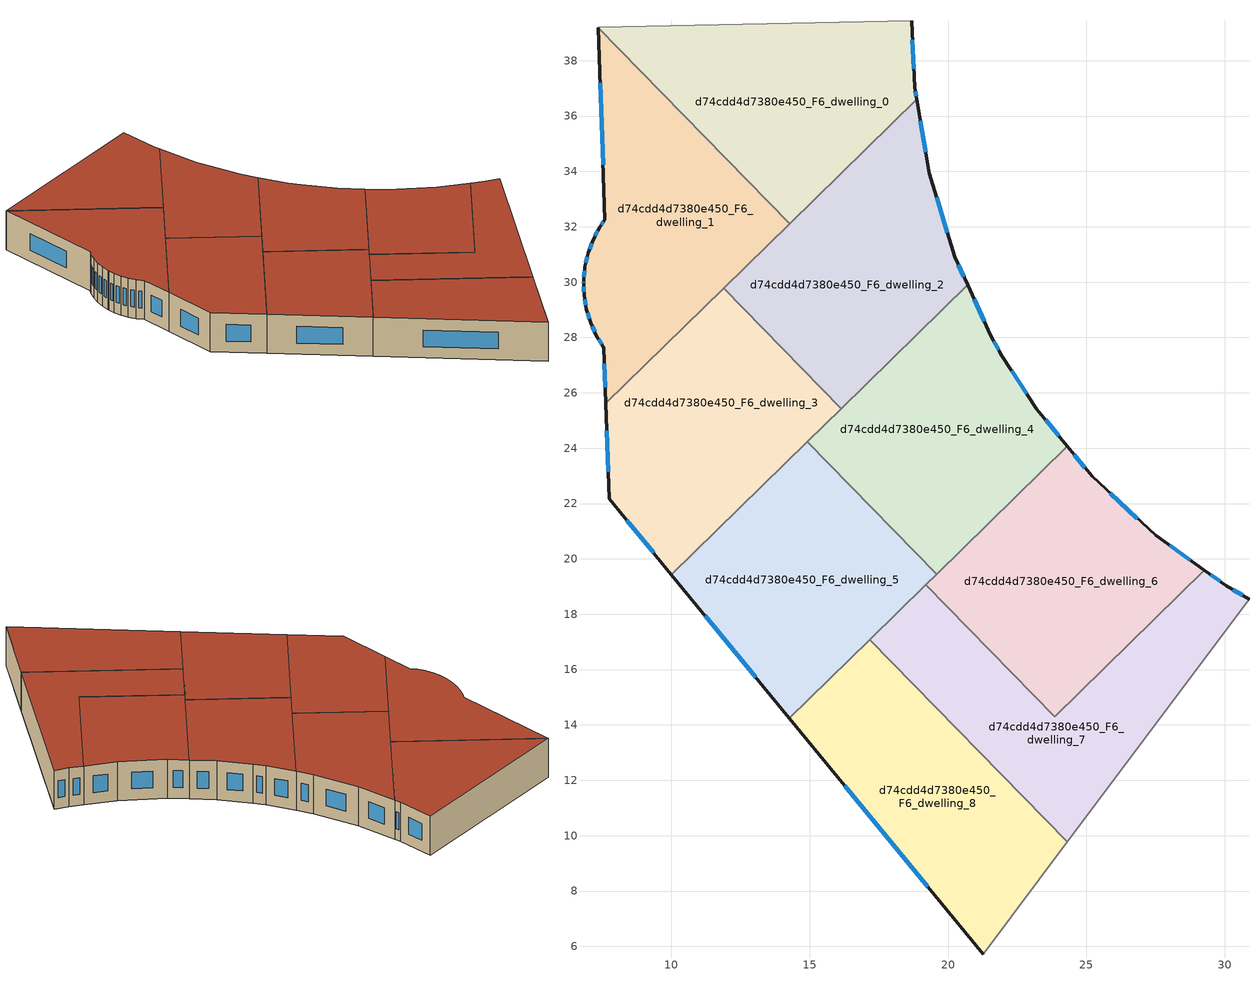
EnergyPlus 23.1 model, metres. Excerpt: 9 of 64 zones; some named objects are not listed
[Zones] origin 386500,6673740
d74cdd4d7380e450_F6_dwelling_0
 floor to d74cdd4d7380e450_F5_dwelling_0 (EU_floor_Construction): 18.68,39.44 18.8,37.02 18.87,36.6 14.28,32.12 7.37,39.19 7.36,39.21 z18
 wall outside (EU_wall_Construction): 18.87,36.6 18.8,37.02 18.68,39.44 z18:21
 wall to d74cdd4d7380e450_F6_dwelling_1 (EU_wall_Construction): 7.37,39.19 14.28,32.12 z18:21
 wall adiabatic (EU_wall_Construction): 18.68,39.44 7.36,39.21 7.37,39.19 z18:21
 wall to d74cdd4d7380e450_F6_dwelling_2 (EU_wall_Construction): 14.28,32.12 18.87,36.6 z18:21
 window (EU_Window_Construction): 18.77,37.71 18.71,38.75 / 18.85,36.72 18.82,36.9 z18.86:20.14
 roof outside (EU_roof_Construction): 18.87,36.6 18.8,37.02 18.68,39.44 7.36,39.21 7.37,39.19 14.28,32.12 z21
d74cdd4d7380e450_F6_dwelling_1
 floor to d74cdd4d7380e450_F5_dwelling_1 (EU_floor_Construction): 7.37,39.19 14.28,32.12 7.63,25.62 7.57,27.63 7.29,28.07 7.08,28.53 6.93,29.03 6.85,29.53 6.83,29.95 6.83,30.04 6.88,30.56 6.99,31.06 7.17,31.54 7.41,31.99 7.6,32.26 z18
 wall outside (EU_wall_Construction): 7.37,39.19 7.6,32.26 7.41,31.99 7.17,31.54 6.99,31.06 6.88,30.56 6.83,30.04 6.83,29.95 6.85,29.53 6.93,29.03 7.08,28.53 7.29,28.07 7.57,27.63 7.63,25.62 z18:21
 wall to d74cdd4d7380e450_F6_dwelling_3 (EU_wall_Construction): 7.63,25.62 11.89,29.78 z18:21
 wall to d74cdd4d7380e450_F6_dwelling_2 (EU_wall_Construction): 11.89,29.78 14.28,32.12 z18:21
 window (EU_Window_Construction): 7.37,27.94 7.49,27.76 / 7.14,28.4 7.23,28.2 / 6.97,28.88 7.04,28.67 / 6.87,29.39 6.91,29.17 / 6.83,29.83 6.84,29.65 / 6.83,30.02 6.83,29.98 / 6.86,30.41 6.84,30.19 / 6.96,30.91 6.91,30.7 / 7.12,31.4 7.04,31.19 / 7.35,31.86 7.24,31.67 / 7.55,32.18 7.47,32.07 / 7.43,37.21 7.53,34.24 / 7.59,27.06 7.61,26.19 z18.86:20.14
 roof outside (EU_roof_Construction): 14.28,32.12 7.37,39.19 7.6,32.26 7.41,31.99 7.17,31.54 6.99,31.06 6.88,30.56 6.83,30.04 6.83,29.95 6.85,29.53 6.93,29.03 7.08,28.53 7.29,28.07 7.57,27.63 7.63,25.62 z21
d74cdd4d7380e450_F6_dwelling_2
 floor to d74cdd4d7380e450_F5_dwelling_2 (EU_floor_Construction): 18.87,36.6 19.32,33.93 20.24,30.92 20.71,29.9 16.14,25.43 11.89,29.78 z18
 wall outside (EU_wall_Construction): 20.71,29.9 20.24,30.92 19.32,33.93 18.87,36.6 z18:21
 wall to d74cdd4d7380e450_F6_dwelling_3 (EU_wall_Construction): 11.89,29.78 16.14,25.43 z18:21
 wall to d74cdd4d7380e450_F6_dwelling_4 (EU_wall_Construction): 16.14,25.43 20.71,29.9 z18:21
 window (EU_Window_Construction): 19.19,34.69 19,35.84 / 19.97,31.78 19.58,33.07 / 20.57,30.19 20.37,30.63 z18.86:20.14
 roof outside (EU_roof_Construction): 20.71,29.9 20.24,30.92 19.32,33.93 18.87,36.6 11.89,29.78 16.14,25.43 z21
d74cdd4d7380e450_F6_dwelling_3
 floor to d74cdd4d7380e450_F5_dwelling_3 (EU_floor_Construction): 11.89,29.78 16.14,25.43 10,19.43 7.75,22.17 7.63,25.62 z18
 wall outside (EU_wall_Construction): 7.63,25.62 7.75,22.17 10,19.43 z18:21
 wall to d74cdd4d7380e450_F6_dwelling_5 (EU_wall_Construction): 10,19.43 14.91,24.24 z18:21
 wall to d74cdd4d7380e450_F6_dwelling_4 (EU_wall_Construction): 14.91,24.24 16.14,25.43 z18:21
 window (EU_Window_Construction): 7.67,24.63 7.72,23.15 / 8.39,21.39 9.36,20.21 z18.86:20.14
 roof outside (EU_roof_Construction): 16.14,25.43 11.89,29.78 7.63,25.62 7.75,22.17 10,19.43 z21
d74cdd4d7380e450_F6_dwelling_4
 floor to d74cdd4d7380e450_F5_dwelling_4 (EU_floor_Construction): 21.54,28.07 21.95,27.34 23.2,25.41 24.31,24.07 19.59,19.45 14.91,24.24 20.71,29.9 z18
 wall outside (EU_wall_Construction): 24.31,24.07 23.2,25.41 21.95,27.34 21.54,28.07 20.71,29.9 z18:21
 wall to d74cdd4d7380e450_F6_dwelling_5 (EU_wall_Construction): 14.91,24.24 19.59,19.45 z18:21
 wall to d74cdd4d7380e450_F6_dwelling_6 (EU_wall_Construction): 19.59,19.45 24.31,24.07 z18:21
 window (EU_Window_Construction): 21.3,28.59 20.94,29.38 / 21.83,27.55 21.66,27.86 / 22.84,25.96 22.31,26.79 / 23.99,24.45 23.52,25.02 z18.86:20.14
 roof outside (EU_roof_Construction): 24.31,24.07 23.2,25.41 21.95,27.34 21.54,28.07 20.71,29.9 14.91,24.24 19.59,19.45 z21
d74cdd4d7380e450_F6_dwelling_5
 floor to d74cdd4d7380e450_F5_dwelling_5 (EU_floor_Construction): 14.91,24.24 19.59,19.45 14.27,14.24 10,19.43 z18
 wall outside (EU_wall_Construction): 10,19.43 14.27,14.24 z18:21
 wall to d74cdd4d7380e450_F6_dwelling_8 (EU_wall_Construction): 14.27,14.24 17.17,17.08 z18:21
 wall to d74cdd4d7380e450_F6_dwelling_7 (EU_wall_Construction): 17.17,17.08 19.2,19.07 z18:21
 wall to d74cdd4d7380e450_F6_dwelling_6 (EU_wall_Construction): 19.2,19.07 19.59,19.45 z18:21
 window (EU_Window_Construction): 11.22,17.95 13.05,15.73 z18.86:20.14
 roof outside (EU_roof_Construction): 19.59,19.45 14.91,24.24 10,19.43 14.27,14.24 z21
d74cdd4d7380e450_F6_dwelling_6
 floor to d74cdd4d7380e450_F5_dwelling_6 (EU_floor_Construction): 27.5,20.85 29.26,19.59 23.86,14.3 19.2,19.07 24.31,24.07 25.2,22.99 z18
 wall outside (EU_wall_Construction): 29.26,19.59 27.5,20.85 25.2,22.99 24.31,24.07 z18:21
 wall to d74cdd4d7380e450_F6_dwelling_7 (EU_wall_Construction): 19.2,19.07 23.86,14.3 29.26,19.59 z18:21
 window (EU_Window_Construction): 24.95,23.29 24.56,23.76 / 26.84,21.46 25.86,22.37 / 28.76,19.95 28,20.49 z18.86:20.14
 roof outside (EU_roof_Construction): 29.26,19.59 27.5,20.85 25.2,22.99 24.31,24.07 19.2,19.07 23.86,14.3 z21
d74cdd4d7380e450_F6_dwelling_7
 floor to d74cdd4d7380e450_F5_dwelling_7 (EU_floor_Construction): 30.05,19.02 30.87,18.54 24.31,9.77 17.17,17.08 19.2,19.07 23.86,14.3 29.26,19.59 z18
 wall outside (EU_wall_Construction): 30.87,18.54 30.05,19.02 29.26,19.59 z18:21
 wall adiabatic (EU_wall_Construction): 24.31,9.77 30.87,18.54 z18:21
 wall to d74cdd4d7380e450_F6_dwelling_8 (EU_wall_Construction): 17.17,17.08 24.31,9.77 z18:21
 window (EU_Window_Construction): 29.83,19.18 29.49,19.43 / 30.64,18.68 30.29,18.89 z18.86:20.14
 roof outside (EU_roof_Construction): 24.31,9.77 30.87,18.54 30.05,19.02 29.26,19.59 23.86,14.3 19.2,19.07 17.17,17.08 z21
d74cdd4d7380e450_F6_dwelling_8
 floor to d74cdd4d7380e450_F5_dwelling_8 (EU_floor_Construction): 17.17,17.08 24.31,9.77 21.28,5.72 14.27,14.24 z18
 wall outside (EU_wall_Construction): 14.27,14.24 21.28,5.72 z18:21
 wall adiabatic (EU_wall_Construction): 21.28,5.72 24.31,9.77 z18:21
 window (EU_Window_Construction): 16.27,11.81 19.27,8.15 z18.86:20.14
 roof outside (EU_roof_Construction): 21.28,5.72 24.31,9.77 17.17,17.08 14.27,14.24 z21
[Building]
EU S2 Campaign: North Axis=0; Terrain=City; Solar Distribution=FullExterior
[Site:Location]
Helsinki-Vantaa.AP: Latitude=60.317; Longitude=24.963; Time Zone=2; Elevation=54.6
[SizingPeriod:WeatherFileDays]
AnnualSizingPeriod: Begin Month=1; Begin Day of Month=1; End Month=12; End Day of Month=31; Day of Week for Start Day=Monday; Use Weather File Daylight Saving Period=No; Use Weather File Rain and Snow Indicators=No
[MATERIAL]
EU_InternalMass_Material: Roughness=MediumRough; Thickness=0.1; Conductivity=1; Density=1800; Specific Heat=900; Thermal Absorptance=0.9; Solar Absorptance=0.7; Visible Absorptance=0.7
[MATERIAL:NOMASS] Roughness=MediumRough; Thermal Absorptance=0.9; Solar Absorptance=0.7; Visible Absorptance=0.7
Name | Thermal Resistance
EU_wall_NoMass | 1.10183
EU_roof_NoMass; EU_floor_NoMass | 1.70606
[WINDOWMATERIAL:SIMPLEGLAZINGSYSTEM]
EU_Window_SimpleGlazing: UFactor=3.11035; Solar Heat Gain Coefficient=0.8; Visible Transmittance=0.8
[CONSTRUCTION]
EU_wall_Construction: EU_wall_NoMass
EU_roof_Construction: EU_roof_NoMass
EU_floor_Construction: EU_floor_NoMass
EU_Window_Construction: EU_Window_SimpleGlazing
EU_InternalMass_Construction: EU_InternalMass_Material
[ZONE] Type=1; Multiplier=1; Ceiling Height=autocalculate; Floor Area=autocalculate; Part of Total Floor Area=Yes
Name | Volume
d74cdd4d7380e450_F6_dwelling_0 | 143.682
d74cdd4d7380e450_F6_dwelling_1 | 143.662
d74cdd4d7380e450_F6_dwelling_2 | 143.656
d74cdd4d7380e450_F6_dwelling_3; d74cdd4d7380e450_F6_dwelling_8 | 143.673
d74cdd4d7380e450_F6_dwelling_4 | 143.676
d74cdd4d7380e450_F6_dwelling_5 | 143.703
d74cdd4d7380e450_F6_dwelling_6 | 143.678
d74cdd4d7380e450_F6_dwelling_7 | 143.679
[INTERNALMASS] Construction=EU_InternalMass_Construction
Name | Zone or ZoneList | Surface Area
d74cdd4d7380e450_F6_dwelling_0_EU_InternalMass | d74cdd4d7380e450_F6_dwelling_0 | 47.8923
d74cdd4d7380e450_F6_dwelling_1_EU_InternalMass | d74cdd4d7380e450_F6_dwelling_1 | 47.8876
d74cdd4d7380e450_F6_dwelling_2_EU_InternalMass | d74cdd4d7380e450_F6_dwelling_2 | 47.8853
d74cdd4d7380e450_F6_dwelling_3_EU_InternalMass | d74cdd4d7380e450_F6_dwelling_3 | 47.8909
d74cdd4d7380e450_F6_dwelling_4_EU_InternalMass | d74cdd4d7380e450_F6_dwelling_4 | 47.892
d74cdd4d7380e450_F6_dwelling_5_EU_InternalMass | d74cdd4d7380e450_F6_dwelling_5 | 47.9015
d74cdd4d7380e450_F6_dwelling_6_EU_InternalMass | d74cdd4d7380e450_F6_dwelling_6 | 47.8925
d74cdd4d7380e450_F6_dwelling_7_EU_InternalMass | d74cdd4d7380e450_F6_dwelling_7 | 47.8926
d74cdd4d7380e450_F6_dwelling_8_EU_InternalMass | d74cdd4d7380e450_F6_dwelling_8 | 47.8898
[OTHEREQUIPMENT] Fuel Type=Electricity; Design Level Calculation Method=Watts/Area; Power per Zone Floor Area=1; Fraction Latent=0; Fraction Radiant=0; Fraction Lost=0; Carbon Dioxide Generation Rate=0; EndUse Subcategory=EU_Step8_InternalGains
Name | Zone or ZoneList or Space or SpaceList | Schedule
EU_Step8_InternalGain_d74cdd4d7380e450_F6_dwelling_0_f000 | d74cdd4d7380e450_F6_dwelling_0 | EU_Step8_GainSchedule_d74cdd4d7380e450_F6_dwelling_0_f000
EU_Step8_InternalGain_d74cdd4d7380e450_F6_dwelling_1_f000 | d74cdd4d7380e450_F6_dwelling_1 | EU_Step8_GainSchedule_d74cdd4d7380e450_F6_dwelling_1_f000
EU_Step8_InternalGain_d74cdd4d7380e450_F6_dwelling_2_f000 | d74cdd4d7380e450_F6_dwelling_2 | EU_Step8_GainSchedule_d74cdd4d7380e450_F6_dwelling_2_f000
EU_Step8_InternalGain_d74cdd4d7380e450_F6_dwelling_3_f000 | d74cdd4d7380e450_F6_dwelling_3 | EU_Step8_GainSchedule_d74cdd4d7380e450_F6_dwelling_3_f000
EU_Step8_InternalGain_d74cdd4d7380e450_F6_dwelling_4_f000 | d74cdd4d7380e450_F6_dwelling_4 | EU_Step8_GainSchedule_d74cdd4d7380e450_F6_dwelling_4_f000
EU_Step8_InternalGain_d74cdd4d7380e450_F6_dwelling_5_f000 | d74cdd4d7380e450_F6_dwelling_5 | EU_Step8_GainSchedule_d74cdd4d7380e450_F6_dwelling_5_f000
EU_Step8_InternalGain_d74cdd4d7380e450_F6_dwelling_6_f000 | d74cdd4d7380e450_F6_dwelling_6 | EU_Step8_GainSchedule_d74cdd4d7380e450_F6_dwelling_6_f000
EU_Step8_InternalGain_d74cdd4d7380e450_F6_dwelling_7_f000 | d74cdd4d7380e450_F6_dwelling_7 | EU_Step8_GainSchedule_d74cdd4d7380e450_F6_dwelling_7_f000
EU_Step8_InternalGain_d74cdd4d7380e450_F6_dwelling_8_f000 | d74cdd4d7380e450_F6_dwelling_8 | EU_Step8_GainSchedule_d74cdd4d7380e450_F6_dwelling_8_f000
[ZONEVENTILATION:DESIGNFLOWRATE] Schedule=EU_AlwaysOn; Design Flow Rate Calculation Method=AirChanges/Hour; Air Changes per Hour=0.756316; Ventilation Type=Natural; Fan Pressure Rise=0; Fan Total Efficiency=1; Constant Term Coefficient=1; Temperature Term Coefficient=0; Velocity Term Coefficient=0; Velocity Squared Term Coefficient=0; Minimum Indoor Temperature=-100; Maximum Indoor Temperature=100; Delta Temperature=-100; Minimum Outdoor Temperature=-100; Maximum Outdoor Temperature=100; Maximum Wind Speed=40
Name | Zone or ZoneList or Space or SpaceList
EU_ConstantAir_d74cdd4d7380e450_F6_dwelling_0 | d74cdd4d7380e450_F6_dwelling_0
EU_ConstantAir_d74cdd4d7380e450_F6_dwelling_1 | d74cdd4d7380e450_F6_dwelling_1
EU_ConstantAir_d74cdd4d7380e450_F6_dwelling_2 | d74cdd4d7380e450_F6_dwelling_2
EU_ConstantAir_d74cdd4d7380e450_F6_dwelling_3 | d74cdd4d7380e450_F6_dwelling_3
EU_ConstantAir_d74cdd4d7380e450_F6_dwelling_4 | d74cdd4d7380e450_F6_dwelling_4
EU_ConstantAir_d74cdd4d7380e450_F6_dwelling_5 | d74cdd4d7380e450_F6_dwelling_5
EU_ConstantAir_d74cdd4d7380e450_F6_dwelling_6 | d74cdd4d7380e450_F6_dwelling_6
EU_ConstantAir_d74cdd4d7380e450_F6_dwelling_7 | d74cdd4d7380e450_F6_dwelling_7
EU_ConstantAir_d74cdd4d7380e450_F6_dwelling_8 | d74cdd4d7380e450_F6_dwelling_8
[HVACTEMPLATE:ZONE:IDEALLOADSAIRSYSTEM] System Availability Schedule=EU_AlwaysOn; Maximum Heating Supply Air Temperature=50; Minimum Cooling Supply Air Temperature=13; Maximum Heating Supply Air Humidity Ratio=0.0156; Minimum Cooling Supply Air Humidity Ratio=0.0077; Heating Limit=NoLimit; Cooling Limit=NoLimit; Heating Availability Schedule=EU_AlwaysOn; Cooling Availability Schedule=EU_CoolingOff; Dehumidification Control Type=ConstantSensibleHeatRatio; Cooling Sensible Heat Ratio=0.7; Dehumidification Setpoint=60; Humidification Control Type=None; Humidification Setpoint=30; Outdoor Air Method=None; Outdoor Air Flow Rate per Person=0.00944; Outdoor Air Flow Rate per Zone Floor Area=0; Outdoor Air Flow Rate per Zone=0; Demand Controlled Ventilation Type=None; Outdoor Air Economizer Type=NoEconomizer; Heat Recovery Type=None; Sensible Heat Recovery Effectiveness=0.7; Latent Heat Recovery Effectiveness=0.65
Name | Template Thermostat
d74cdd4d7380e450_F6_dwelling_0 | EU_HeatOnly_d74cdd4d7380e450_F6_dwelling_0
d74cdd4d7380e450_F6_dwelling_1 | EU_HeatOnly_d74cdd4d7380e450_F6_dwelling_1
d74cdd4d7380e450_F6_dwelling_2 | EU_HeatOnly_d74cdd4d7380e450_F6_dwelling_2
d74cdd4d7380e450_F6_dwelling_3 | EU_HeatOnly_d74cdd4d7380e450_F6_dwelling_3
d74cdd4d7380e450_F6_dwelling_4 | EU_HeatOnly_d74cdd4d7380e450_F6_dwelling_4
d74cdd4d7380e450_F6_dwelling_5 | EU_HeatOnly_d74cdd4d7380e450_F6_dwelling_5
d74cdd4d7380e450_F6_dwelling_6 | EU_HeatOnly_d74cdd4d7380e450_F6_dwelling_6
d74cdd4d7380e450_F6_dwelling_7 | EU_HeatOnly_d74cdd4d7380e450_F6_dwelling_7
d74cdd4d7380e450_F6_dwelling_8 | EU_HeatOnly_d74cdd4d7380e450_F6_dwelling_8
[SIZING:ZONE] Zone Cooling Design Supply Air Temperature Input Method=SupplyAirTemperature; Zone Cooling Design Supply Air Temperature=13; Zone Heating Design Supply Air Temperature Input Method=SupplyAirTemperature; Zone Heating Design Supply Air Temperature=50; Zone Cooling Design Supply Air Humidity Ratio=0.008; Zone Heating Design Supply Air Humidity Ratio=0.008; Cooling Design Air Flow Method=DesignDay; Cooling Design Air Flow Rate=0; Cooling Minimum Air Flow per Zone Floor Area=0.000762; Cooling Minimum Air Flow=0; Cooling Minimum Air Flow Fraction=0.2; Heating Design Air Flow Method=DesignDay; Heating Design Air Flow Rate=0; Heating Maximum Air Flow per Zone Floor Area=0.002032; Heating Maximum Air Flow=0.141576; Heating Maximum Air Flow Fraction=0.3; Account for Dedicated Outdoor Air System=No; Dedicated Outdoor Air System Control Strategy=NeutralSupplyAir; Dedicated Outdoor Air Low Setpoint Temperature for Design=autosize; Dedicated Outdoor Air High Setpoint Temperature for Design=autosize; Zone Load Sizing Method=Sensible Load Only No Latent Load; Zone Latent Cooling Design Supply Air Humidity Ratio Input Method=HumidityRatioDifference; Zone Cooling Design Supply Air Humidity Ratio Difference=0.005; Zone Latent Heating Design Supply Air Humidity Ratio Input Method=HumidityRatioDifference; Zone Humidification Design Supply Air Humidity Ratio Difference=0.005
d74cdd4d7380e450_F6_dwelling_0; d74cdd4d7380e450_F6_dwelling_1; d74cdd4d7380e450_F6_dwelling_2; d74cdd4d7380e450_F6_dwelling_3; d74cdd4d7380e450_F6_dwelling_4; d74cdd4d7380e450_F6_dwelling_5; d74cdd4d7380e450_F6_dwelling_6; d74cdd4d7380e450_F6_dwelling_7; d74cdd4d7380e450_F6_dwelling_8
[SCHEDULE:CONSTANT]
Name | Hourly Value
EU_AlwaysOn | 1
EU_CoolingOff | 0
[SCHEDULE:FILE] Column Number=1; Rows to Skip at Top=0; Number of Hours of Data=8760; Column Separator=Comma; Interpolate to Timestep=No; Minutes per Item=60; Adjust Schedule for Daylight Savings=Yes
Name | File
EU_Step8_GainSchedule_d74cdd4d7380e450_F6_dwelling_0_f000 | ../../schedules/d74cdd4d7380e450/d74cdd4d7380e450_F6_dwelling_0_f000_gain.csv
EU_Step8_GainSchedule_d74cdd4d7380e450_F6_dwelling_1_f000 | ../../schedules/d74cdd4d7380e450/d74cdd4d7380e450_F6_dwelling_1_f000_gain.csv
EU_Step8_GainSchedule_d74cdd4d7380e450_F6_dwelling_2_f000 | ../../schedules/d74cdd4d7380e450/d74cdd4d7380e450_F6_dwelling_2_f000_gain.csv
EU_Step8_GainSchedule_d74cdd4d7380e450_F6_dwelling_3_f000 | ../../schedules/d74cdd4d7380e450/d74cdd4d7380e450_F6_dwelling_3_f000_gain.csv
EU_Step8_GainSchedule_d74cdd4d7380e450_F6_dwelling_4_f000 | ../../schedules/d74cdd4d7380e450/d74cdd4d7380e450_F6_dwelling_4_f000_gain.csv
EU_Step8_GainSchedule_d74cdd4d7380e450_F6_dwelling_5_f000 | ../../schedules/d74cdd4d7380e450/d74cdd4d7380e450_F6_dwelling_5_f000_gain.csv
EU_Step8_GainSchedule_d74cdd4d7380e450_F6_dwelling_6_f000 | ../../schedules/d74cdd4d7380e450/d74cdd4d7380e450_F6_dwelling_6_f000_gain.csv
EU_Step8_GainSchedule_d74cdd4d7380e450_F6_dwelling_7_f000 | ../../schedules/d74cdd4d7380e450/d74cdd4d7380e450_F6_dwelling_7_f000_gain.csv
EU_Step8_GainSchedule_d74cdd4d7380e450_F6_dwelling_8_f000 | ../../schedules/d74cdd4d7380e450/d74cdd4d7380e450_F6_dwelling_8_f000_gain.csv
